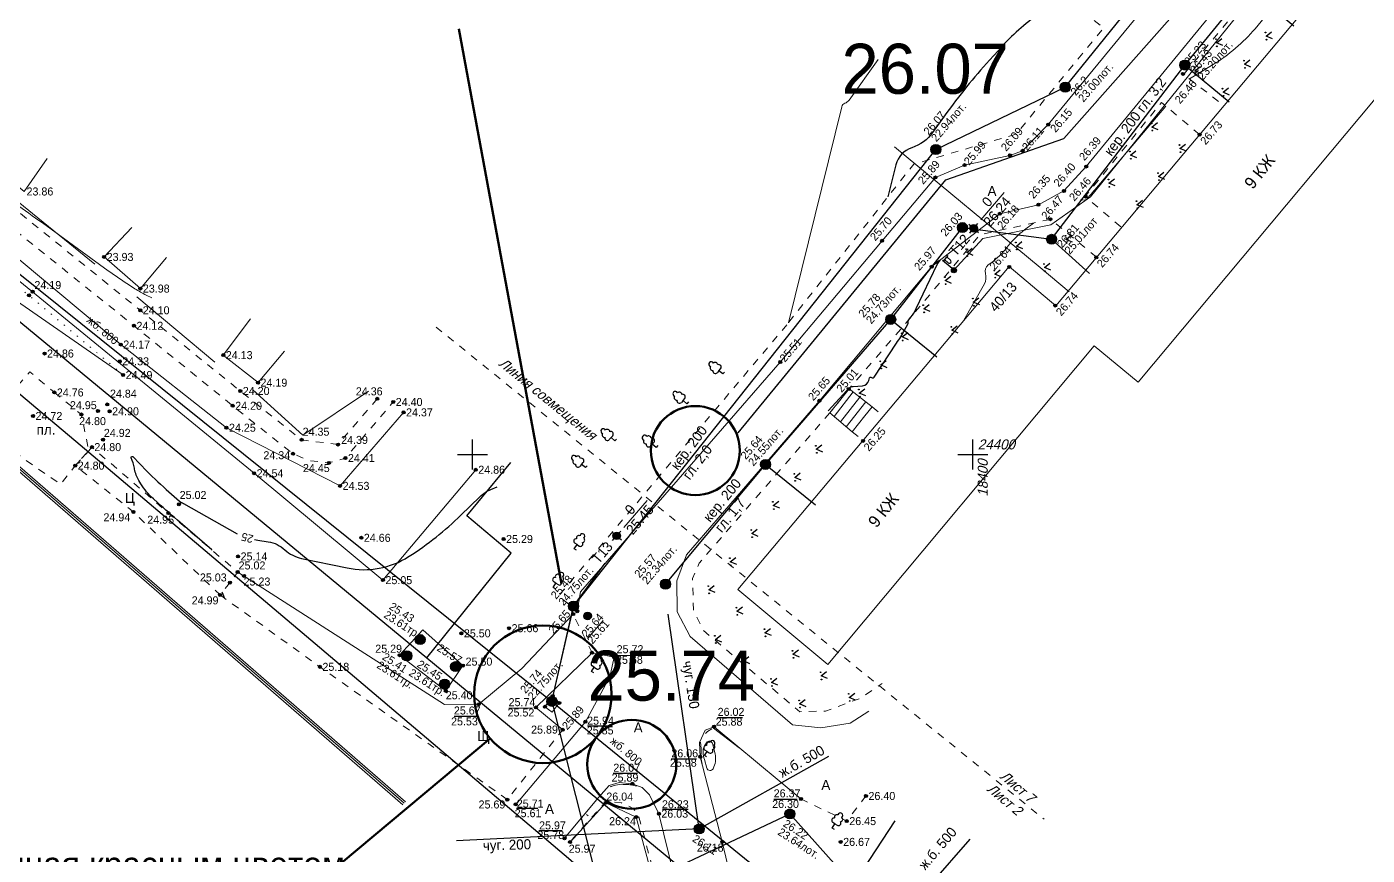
# Model space of a CAD drawing. Header units: metres. Extents: x 16881 to 20071, y 24181 to 25063.
# Drawn here: x 18305.4 to 18439.4, y 24360 to 24442.7 of the extents above; entities that cross this region are included whole.
import ezdxf
from ezdxf.enums import TextEntityAlignment as Align

# ---------------------------------------------------------------- set-up
doc = ezdxf.new("R2010")
doc.units = ezdxf.units.M
doc.linetypes.add('g5_01_5x1_5', pattern=[1.5, 0.75, -0.75])
doc.linetypes.add('g5_366', pattern=[0.85, 0.1, -0.75])
for name, color, linetype in [('01_Геодезические пункты', 7, 'Continuous'), ('02_Сетка', 7, 'Continuous'), ('03_Здания и строения', 7, 'Continuous'), ('05_Элементы зданий', 7, 'Continuous'), ('06_Инженерно-технические сооружения', 7, 'Continuous'), ('07_Объекты электропередачи', 7, 'Continuous'), ('10_Границы покрытий и угодий', 7, 'Continuous'), ('12_Рельеф', 7, 'Continuous'), ('13_Растительность', 7, 'Continuous'), ('14_Ограждения', 7, 'Continuous'), ('19_Горизонтали', 7, 'Continuous'), ('30_Канализация', 7, 'Continuous'), ('32_Теплосеть', 7, 'Continuous'), ('33_Газопровод', 7, 'Continuous'), ('35_Телефон', 7, 'Continuous'), ('37_Кабель низкого напряжения', 7, 'Continuous'), ('44_Крышки колодцев', 7, 'Continuous'), ('45_Номера колодцев', 7, 'Continuous'), ('61_Отметки высоты поверхности', 7, 'Continuous'), ('rastr', 7, 'Continuous'), ('Сетка', 7, 'Continuous')]:
    doc.layers.add(name, color=color, linetype=linetype)
doc.styles.add('LIKE11', font='bm431.shx')
doc.styles.add('LIKE14', font='p131.shx')
doc.styles.add('LIKE17', font='d431.shx')
doc.styles.add('LIKE32', font='peteri.shx')
doc.styles.add('LIKE36', font='pragmai.shx')
doc.styles.add('Line_GUGK', font='')
doc.styles.get('Line_GUGK').set_extended_font_data('Bm431', italic=True)
doc.linetypes.add('g5_084a', pattern='A,0.001,[18,GUGK_2005.shx,S=2.5,R=180,X=0,Y=0],0.5,[18,GUGK_2005.shx,S=6,R=180,X=0,Y=0],0.5', length=1.001)
doc.linetypes.add('g5_119_3', pattern='A,4,-1,[31,GUGK_2005.shx,S=0.1,R=0,X=0,Y=0],4,[31,GUGK_2005.shx,S=0.1,R=180,X=0,Y=0],-1', length=10)
doc.linetypes.add('g5_121_t', pattern='A,4,-0.4,["Т",Line_GUGK,S=1,R=0,X=0,Y=-0.5],-1.2,12', length=17.6)
doc.linetypes.add('g5_122_g', pattern='A,1,-1,1.5,-0.4,["Г",Line_GUGK,S=1,R=0,X=0,Y=-0.5],-1.5,1.5,-1,4,-1,4,-1,3', length=20.9)
doc.linetypes.add('g5_122_k', pattern='A,1,-1,1.5,-0.4,["К",Line_GUGK,S=1,R=0,X=0,Y=-0.5],-1.5,1.5,-1,4,-1,4,-1,3', length=20.9)
doc.linetypes.add('g5_122_kl', pattern='A,1,-1,1.5,-0.4,["Кл",Line_GUGK,S=1,R=0,X=0,Y=-0.5],-2.4,1.5,-1,4,-1,4,-1,3', length=21.8)
doc.linetypes.add('g5_122_t', pattern='A,1,-1,1.5,-0.4,["Т",Line_GUGK,S=1,R=0,X=0,Y=-0.5],-1.5,1.5,-1,4,-1,4,-1,3', length=20.9)
doc.linetypes.add('g5_133_t', pattern='A,2,[27,GUGK_2005.shx,S=0.4,R=0,X=0,Y=0],2,-1,2,[27,GUGK_2005.shx,S=0.4,R=0,X=0,Y=0],2,-1,2,[27,GUGK_2005.shx,S=0.4,R=0,X=0,Y=0],2,-0.1,["V",Line_GUGK,S=1,R=0,X=0,Y=-0.5],-1', length=15.1)
doc.linetypes.add('g5_386_4', pattern='A,0,-3.5,[23,GUGK_2005.shx,S=1,R=0,X=3,Y=0],-3.5', length=7)
doc.linetypes.add('g5_397_1', pattern='A,0,-0.625,[39,GUGK_2005.shx,S=0.5,R=0,X=0.5,Y=0],-1.25,[24,GUGK_2005.shx,S=0.5,R=0,X=0.5,Y=0],-0.625', length=2.5)
doc.linetypes.add('g5_472', pattern='A,0,-4,[25,GUGK_2005.shx,S=0.4,R=0,X=0,Y=-0.2],0', length=4)
doc.linetypes.add('g5_474_1a', pattern='A,1,-0.25,[28,GUGK_2005.shx,S=1,R=0,X=0,Y=0],-0.25,1', length=2.5)
doc.linetypes.add('g5_476_2c', pattern='A,2.75,-0.25,[32,GUGK_2005.shx,S=1,R=0,X=0,Y=0],-0.25,2.75', length=6)

# ---------------------------------------------------------------- blocks, each defined once
blk = doc.blocks.new('g5_117t')
h = blk.add_hatch(color=255)
h.paths.add_polyline_path([(-0.04, -0.04), (-0.46, -0.04, 0.367426), (-0.04, -0.46)])
h.paths.add_polyline_path([(0.04, -0.46, 0.367426), (0.46, -0.04), (0.04, -0.04)])
h.paths.add_polyline_path([(0.46, 0.04, 0.921954), (-0.46, 0.04)])
at = {"color": 0}
for points in [[(-0.5, 0), (0.5, 0)], [(0, -0.5), (0, 0)]]:
    blk.add_lwpolyline(points, dxfattribs=at)
blk.add_circle((0, 0), 0.5, dxfattribs=at)
blk = doc.blocks.new('g5_388_1')
at = {"color": 0}
blk.add_lwpolyline([(0, 0.5), (0.26, 0.5, 0.798042), (0.36, 0.97, 0.636328), (0.23, 1.41, 0.533064), (0, 1.75, 0.533064), (-0.23, 1.41, 0.636328), (-0.36, 0.97, 0.798042), (-0.26, 0.5)], format="xyb", dxfattribs=at)
for points in [[(0, 0.5), (-0.26, 0.5)], [(0.25, 0), (0, 0), (0, 0.5)]]:
    blk.add_lwpolyline(points, dxfattribs=at)
blk = doc.blocks.new('g5_117kb')
h = blk.add_hatch(color=255)
h.paths.add_polyline_path([(0.04, 0.04), (0.46, 0.04, 0.367426), (0.04, 0.46)])
h.paths.add_polyline_path([(-0.04, 0.46, 0.367426), (-0.46, 0.04), (-0.04, 0.04)])
h.paths.add_polyline_path([(-0.04, -0.04), (-0.46, -0.04, 0.367426), (-0.04, -0.46)])
h.paths.add_polyline_path([(0.04, -0.46, 0.367426), (0.46, -0.04), (0.04, -0.04)])
at = {"color": 0}
for points in [[(-0.5, 0), (0.5, 0)], [(0, 0.5), (0, -0.5)]]:
    blk.add_lwpolyline(points, dxfattribs=at)
blk.add_circle((0, 0), 0.5, dxfattribs=at)
blk = doc.blocks.new('g5_012')
at = {"color": 92}
for points in [[(0, -1.5), (0, 1.5)], [(-1.5, 0), (1.5, 0)]]:
    blk.add_lwpolyline(points, dxfattribs=at)
blk = doc.blocks.new('g5_330')
blk.add_hatch(color=0).paths.add_polyline_path([(0.15, 0, 1), (-0.15, 0, 1)])
at = {"color": 0}
blk.add_circle((0, 0), 0.15, dxfattribs=at)
blk = doc.blocks.new('g5_117kl')
h = blk.add_hatch(color=255)
h.paths.add_polyline_path([(0.42, 0.2, 0.633652), (-0.42, 0.2)])
h.paths.add_polyline_path([(-0.45, 0.12, 0.067116), (-0.46, 0, 0.067116), (-0.45, -0.12), (0.45, -0.12, 0.067116), (0.46, 0, 0.067116), (0.45, 0.12)])
h.paths.add_polyline_path([(-0.42, -0.2, 0.633652), (0.42, -0.2)])
at = {"color": 0}
for p, q in [((-0.47, 0.16), (0.47, 0.16)), ((-0.47, -0.16), (0.47, -0.16))]:
    blk.add_line(p, q, dxfattribs=at)
blk.add_circle((0, 0), 0.5, dxfattribs=at)
blk = doc.blocks.new('g5_416')
at = {"color": 0}
blk.add_lwpolyline([(0.36, 0.6), (0, 0), (-0.36, 0.6)], dxfattribs=at)
for centre in [(-0.36, 0), (0.36, 0)]:
    blk.add_circle(centre, 0.0375, dxfattribs=at)
blk = doc.blocks.new('g5_110_1c')
h = blk.add_hatch(color=255)
edge = h.paths.add_edge_path()
edge.add_arc((0, 0), 0.212, 0, 360)
edge = h.paths.add_edge_path(flags=16)
edge.add_arc((0, 0), 0.0975, 0, 360)
h = blk.add_hatch(color=0)
edge = h.paths.add_edge_path()
edge.add_arc((0, 0), 0.06, 0, 360)
at = {"color": 0}
for p, q in [((0, 0.25), (0, 1.5)), ((0, 1.38), (0.75, 1.38))]:
    blk.add_line(p, q, dxfattribs=at)
blk.add_lwpolyline([(0.2, 1.38), (0.2, 0.93, 1.040016), (0.55, 0.93), (0.55, 1.38)], format="xyb", dxfattribs=at)
for radius in [0.25, 0.06]:
    blk.add_circle((0, 0), radius, dxfattribs=at)
blk = doc.blocks.new('g5_005_1')
h = blk.add_hatch(color=255)
edge = h.paths.add_edge_path()
edge.add_arc((0, 0), 0.338, 0, 360)
edge = h.paths.add_edge_path(flags=16)
edge.add_arc((0, 0), 0.1, 0, 360)
at = {"color": 0}
for p, q in [((-0.625, 0), (-0.375, 0)), ((0, 0.625), (0, 0.375)), ((0.375, 0), (0.625, 0)), ((0, -0.375), (0, -0.625))]:
    blk.add_line(p, q, dxfattribs=at)
for radius in [0.375, 0.0625]:
    blk.add_circle((0, 0), radius, dxfattribs=at)
blk = doc.blocks.new('g5_128b')
h = blk.add_hatch(color=255)
h.paths.add_polyline_path([(-0.16, 0.3, 0.273653), (-0.34, 0, 0.273653), (-0.16, -0.3)])
h.paths.add_polyline_path([(0.09, 0.33, 0.131884), (-0.09, 0.33), (-0.09, -0.33, 0.131884), (0.09, -0.33)])
h.paths.add_polyline_path([(0.16, -0.3, 0.273653), (0.34, 0, 0.273653), (0.16, 0.3)])
at = {"color": 0}
for points in [[(-0.12, -0.35), (-0.12, 0.35)], [(0.12, -0.35), (0.12, 0.35)]]:
    blk.add_lwpolyline(points, dxfattribs=at)
blk.add_circle((0, 0), 0.375, dxfattribs=at)
blk = doc.blocks.new('g5_367_1')
at = {"color": 0}
for points in [[(0, 0.5), (-0.26, 0.5)], [(0, 0.5), (0.26, 0.5)], [(0, 0), (0, 0.5)], [(0.25, 0), (0, 0)]]:
    blk.add_lwpolyline(points, dxfattribs=at)
for centre, start, end in [((-0.2, 1.16), 97.9406, 227.8197), ((0, 1.5), 90, 202.242), ((0, 1.5), 337.758, 90), ((0.2, 1.16), 312.1803, 82.0594), ((-0.26, 0.75), 115.6346, 270), ((0.26, 0.75), 270, 64.3654)]:
    blk.add_arc(centre, 0.25, start, end, dxfattribs=at)

msp = doc.modelspace()

# ---------------------------------------------------------------- linework, layer by layer
at = {"color": 1, "linetype": 'ByBlock', "lineweight": 80}
for p, q in [((18358.89, 24387.06, 25.94), (18348.63, 24442.53)), ((18336.87, 24359.15), (18351.77, 24371.63))]:
    msp.add_line(p, q, dxfattribs=at)
for centre, radius in [((18372.27, 24400.38), 4.45), ((18357.03, 24376.04), 6.87), ((18365.91, 24369.04), 4.45)]:
    msp.add_circle(centre, radius, dxfattribs=at)
at = {"layer": '01_Геодезические пункты', "color": 7, "lineweight": 20, "flags": 128}
for points in [[(18403.15, 24426.16), (18400.81, 24423.42)], [(18367.45, 24395.41), (18365.12, 24392.7)]]:
    msp.add_lwpolyline(points, dxfattribs=at)
at = {"layer": '03_Здания и строения', "color": 7, "linetype": 'Continuous', "lineweight": 20, "flags": 128}
for points in [[(18477.66, 24488.76), (18444.31, 24448.67), (18439.88, 24452.41), (18408.3, 24414.86), (18403.63, 24418.76), (18376.53, 24386.5), (18385.52, 24379), (18412.15, 24410.84), (18416.55, 24407.21), (18449.1, 24446.15), (18453.65, 24442.43), (18485.97, 24481.74), (18477.66, 24488.76)], [(18304.05, 24432.29), (18301.66, 24429.16), (18305.16, 24426.27), (18307.47, 24429.57)], [(18315.94, 24422.67), (18313.17, 24419.73), (18316.79, 24416.57), (18319.39, 24419.66)], [(18327.79, 24413.55), (18325.08, 24409.92), (18328.55, 24407.17), (18331.21, 24410.33)]]:
    msp.add_lwpolyline(points, dxfattribs=at)
at = {"layer": '05_Элементы зданий', "color": 7, "linetype": 'Continuous', "lineweight": 20, "flags": 128}
for points in [[(18385.71, 24404.15), (18387.96, 24402.27), (18389.23, 24403.85), (18389.96, 24404.75), (18389.34, 24405.23), (18387.64, 24406.56), (18385.71, 24404.15)], [(18386.14, 24403.79), (18388.05, 24406.24)], [(18386.77, 24403.26), (18388.7, 24405.73)], [(18387.36, 24402.77), (18389.31, 24405.26)]]:
    msp.add_lwpolyline(points, dxfattribs=at)
at = {"layer": '06_Инженерно-технические сооружения', "color": 7, "linetype": 'Continuous', "lineweight": 20, "flags": 128}
for points in [[(18347.32, 24376.38), (18342.71, 24379.94), (18345.02, 24382.46), (18349.03, 24378.9), (18347.32, 24376.38)], [(18357.24, 24374.79), (18358.01, 24375.87), (18358.67, 24375.18), (18357.95, 24374.25), (18357.24, 24374.79)], [(18357.24, 24374.79), (18358.01, 24375.87), (18358.67, 24375.18), (18357.95, 24374.25), (18357.24, 24374.79)]]:
    msp.add_lwpolyline(points, dxfattribs=at)
at = {"layer": '10_Границы покрытий и угодий', "color": 7, "linetype": 'Continuous', "lineweight": 20, "flags": 128}
for points in [[(18360.46, 24384.33), (18360.79, 24386.28), (18380.76, 24409.23), (18390.94, 24421.34), (18396.27, 24427.67), (18399.18, 24428.9), (18403.72, 24429.88), (18404.99, 24430.34), (18407.55, 24432.95), (18425.84, 24455.19), (18432.59, 24463.42), (18433.23, 24467.05), (18432.47, 24469.28), (18430.91, 24471), (18422.99, 24477.81), (18420.72, 24479.76), (18419.16, 24481.11), (18397.23, 24500.02), (18379.98, 24514.97)], [(18431.37, 24453.18), (18411.34, 24428.76), (18409.12, 24426.32), (18406.57, 24424.95), (18402.7, 24424.04), (18395.9, 24418.76), (18384.68, 24405.37), (18371.4, 24389.96), (18370.41, 24387.38), (18370.46, 24384.26), (18371.75, 24381.8), (18381.98, 24372.98), (18384.8, 24372.68), (18387.76, 24373.15), (18389.61, 24374.36)], [(18326.52, 24388.25), (18347.19, 24375.02), (18350.61, 24375.04), (18354.94, 24378.63), (18360.06, 24384.05)], [(18361.94, 24380.18), (18364.15, 24379.73), (18363.73, 24377.78), (18361.28, 24373.3), (18354.31, 24365.04)], [(18361.94, 24380.18), (18356.33, 24374.72), (18359.01, 24372.49)], [(18361.94, 24380.18), (18356.33, 24374.72), (18359.01, 24372.49)], [(18378.69, 24345.67), (18374.96, 24361.29), (18372.76, 24369.8), (18372.69, 24371.21), (18373.26, 24372.45), (18374.14, 24372.8), (18382.82, 24365.58)], [(18359.19, 24361.65), (18362.58, 24365.71), (18363.64, 24366.92), (18364.65, 24367.24), (18365.97, 24367.1), (18366.97, 24366.74), (18367.7, 24366), (18368.62, 24364.11), (18372.23, 24349.46)]]:
    msp.add_lwpolyline(points, dxfattribs=at)
at = {"layer": '10_Границы покрытий и угодий', "color": 7, "linetype": 'g5_01_5x1_5', "lineweight": 20, "flags": 128}
for points in [[(18269.25, 24464.07), (18266.94, 24460.5), (18266.27, 24457.9), (18266.51, 24455.33), (18267.77, 24452.39), (18269.95, 24450.11), (18280.05, 24441.86), (18291.31, 24432.8), (18301.83, 24424.35), (18316.15, 24412.85), (18326.02, 24404.86), (18332.05, 24400.06), (18333.62, 24399.39), (18335.64, 24399.15), (18337.29, 24399.64), (18342.07, 24405.24)], [(18340.47, 24405.56), (18336.55, 24400.99), (18332.9, 24401.46), (18326.78, 24406.34), (18316.78, 24414.4), (18302.49, 24425.93), (18292.43, 24434.04), (18281.01, 24443.22), (18271.05, 24451.21), (18268.99, 24453.38), (18267.99, 24455.77), (18267.86, 24458.1), (18268.58, 24460.46), (18270.45, 24463.06)], [(18404.97, 24448.8), (18413.09, 24442.62), (18404.33, 24431.99), (18394.1, 24428.99), (18381.42, 24412.96)], [(18432.83, 24444.03), (18428.91, 24447.34), (18421.09, 24437.96), (18425.11, 24434.84)], [(18422.68, 24431.96), (18418.87, 24435.17), (18411.24, 24425.77), (18414.88, 24422.68)], [(18412.37, 24419.7), (18407.79, 24423.49), (18400.75, 24421.97), (18393.05, 24412.81), (18389.65, 24408.88), (18387.64, 24406.56), (18385.71, 24404.15)], [(18381.42, 24412.96), (18358.59, 24385.86), (18360.46, 24384.33)], [(18308.19, 24406.19), (18310.9, 24403.99), (18311.63, 24400.37), (18310.28, 24398.88), (18308.82, 24397.01), (18300.84, 24402.53), (18304.61, 24406.96), (18305.73, 24408.26), (18308.19, 24406.19)], [(18389.96, 24404.75), (18391.07, 24403.81)], [(18385.71, 24404.15), (18372.65, 24389.15), (18371.99, 24387.61), (18372.08, 24384.46), (18373.09, 24382.41), (18382.7, 24374.3), (18385.28, 24374.36), (18388.72, 24375.62), (18390.94, 24377.11)], [(18387.96, 24402.27), (18389.02, 24401.37)], [(18311.63, 24400.37), (18311.94, 24400.73), (18319.6, 24394.14), (18326.52, 24388.25), (18325.74, 24387.19), (18324.76, 24385.96), (18316.1, 24394.25), (18310.28, 24398.88), (18311.63, 24400.37)], [(18324.76, 24385.96), (18334.74, 24378.78), (18353.47, 24365.51), (18359.01, 24372.49)], [(18361.94, 24380.18), (18360.06, 24384.05)], [(18361.94, 24380.18), (18360.06, 24384.05)], [(18382.82, 24365.58), (18387.41, 24363.37), (18389.33, 24365.88)], [(18370.7, 24348.59), (18366.61, 24363.85), (18366.06, 24364.64), (18364.88, 24365.19), (18363.31, 24365.33), (18359.74, 24361.27)]]:
    msp.add_lwpolyline(points, dxfattribs=at)
at = {"layer": '10_Границы покрытий и угодий', "color": 7, "linetype": 'g5_366', "lineweight": 20, "flags": 128}
msp.add_lwpolyline([(18315.07, 24407.94), (18305.66, 24415.89), (18295.23, 24423.66), (18281.6, 24433.31), (18276.45, 24437.7)], dxfattribs=at)
at = {"layer": '12_Рельеф', "color": 7, "linetype": 'g5_084a', "lineweight": 20, "flags": 128}
msp.add_lwpolyline([(18315.07, 24407.94), (18304.83, 24415.05), (18294.11, 24423.37), (18280.77, 24431.82), (18275.05, 24436.16)], dxfattribs=at)
at = {"layer": '13_Растительность', "color": 92, "linetype": 'g5_397_1', "lineweight": 20, "flags": 128}
for points in [[(18312.24, 24419.02), (18270.14, 24453.21), (18268.82, 24459.19), (18271.2, 24462.61)], [(18324.23, 24409.22), (18316.45, 24415.75)], [(18339.58, 24406.31), (18333.02, 24401.92), (18328.03, 24406.46)]]:
    msp.add_lwpolyline(points, dxfattribs=at)
at = {"layer": '13_Растительность', "color": 92, "linetype": 'g5_386_4', "lineweight": 20, "flags": 128}
msp.add_lwpolyline([(18343.1, 24404.2), (18336.76, 24396.86), (18325.4, 24402.67), (18314.83, 24410.98), (18300.76, 24422.72), (18290.01, 24431.44), (18279.39, 24440.28), (18260.86, 24453.65)], dxfattribs=at)
at = {"layer": '14_Ограждения', "color": 7, "linetype": 'g5_474_1a', "lineweight": 20, "flags": 128}
msp.add_lwpolyline([(18264.47, 24463.59), (18257.86, 24455.97), (18265.66, 24449.39), (18276.64, 24440.44), (18295.91, 24424.43), (18306.02, 24416.26), (18328.16, 24398.12), (18341.04, 24387.44), (18350.32, 24398.47)], dxfattribs=at)
at = {"layer": '14_Ограждения', "color": 7, "linetype": 'Continuous', "lineweight": 20, "flags": 128}
for points in [[(18261.28, 24435.07), (18273.75, 24425.1), (18343.04, 24365)], [(18261.53, 24435.38), (18274.01, 24425.41), (18343.3, 24365.3)]]:
    msp.add_lwpolyline(points, dxfattribs=at)
at = {"layer": '14_Ограждения', "color": 7, "linetype": 'g5_472', "lineweight": 20, "flags": 128}
msp.add_lwpolyline([(18261.4, 24435.22), (18273.88, 24425.26), (18343.17, 24365.15)], dxfattribs=at)
at = {"layer": '14_Ограждения', "color": 7, "linetype": 'g5_476_2c', "lineweight": 20, "flags": 128}
msp.add_lwpolyline([(18359.74, 24361.27), (18363.32, 24365.2), (18366.37, 24363.77), (18370.56, 24348.28)], dxfattribs=at)
at = {"layer": '19_Горизонтали', "color": 32, "linetype": 'Continuous', "lineweight": 20, "flags": 128}
for points, elevation in [([(18421.67, 24437.51), (18424.05, 24438.96, 0.079779), (18428.22, 24442.53), (18429.45, 24443.97, 0.179901), (18430.01, 24445.53), (18430.01, 24445.53, -0.242982), (18430.72, 24446.94), (18431.5, 24447.5, 0.060204), (18432.71, 24448.61), (18432.71, 24448.61, 0.000001), (18433.78, 24449.87), (18434.57, 24450.81, 0.264201), (18434.76, 24451.8), (18434.76, 24451.8, -0.268835), (18434.96, 24452.78), (18440.06, 24458.58, -0.565291), (18442.44, 24458.14), (18442.67, 24457.52, 0.35446), (18444.92, 24456.21), (18444.92, 24456.21, 0.111432), (18447.95, 24457.41), (18456.29, 24463.07)], 26.5), ([(18317.94, 24415.64), (18317.37, 24415.92, -0.03034), (18316.25, 24416.55), (18315.7, 24416.9, -0.014009), (18313.57, 24418.35), (18306.99, 24423.13, 0.004843), (18304.29, 24425.04), (18303.24, 24425.78, -0.014732), (18302.65, 24426.22), (18302.65, 24426.22, -0.004276), (18302.07, 24426.68), (18294.91, 24432.52, -0.007875), (18293.46, 24433.74), (18293.03, 24434.11, 0.046587), (18292.42, 24434.55), (18292.42, 24434.55, -0.02714), (18291.79, 24434.97), (18285.22, 24439.84)], 24), ([(18390.54, 24439.46), (18387.64, 24435.4, -0.161367), (18387.22, 24435.09), (18387.22, 24435.09, 0.260411), (18386.9, 24434.74), (18381.58, 24413.16)], 25.5), ([(18410.76, 24425.45), (18411.19, 24425.41, 0.245773), (18411.38, 24425.49), (18411.38, 24425.49, -0.001882), (18411.54, 24425.67), (18411.71, 24425.87, 0.001181), (18412.21, 24426.45), (18419.32, 24434.8)], 26.5), ([(18399.12, 24413.4), (18401.16, 24417.04, 0.204931), (18401.27, 24418.06), (18401.27, 24418.06, -0.317806), (18401.55, 24418.93), (18401.9, 24419.19, 0.066158), (18403.33, 24420.58), (18403.53, 24420.83, -0.064275), (18405.16, 24422.43), (18406.08, 24423.12)], 26.5), ([(18373.91, 24372.58), (18373.49, 24372.31, 0.032398), (18373.34, 24372.19), (18373.27, 24372.13)], 26), ([(18372.95, 24369.07), (18372.86, 24369.54, -0.072414), (18372.84, 24370.08), (18372.84, 24370.08, 0.048972), (18372.84, 24370.62), (18372.78, 24371.24)], 26), ([(18366.39, 24366.85), (18366.13, 24366.93, 0.053611), (18365.71, 24367), (18365.71, 24367, 0.004771), (18365.29, 24367.03), (18365.07, 24367.04, 0.083565), (18364.28, 24366.95), (18363.96, 24366.85, 0.01447), (18363.83, 24366.81), (18363.77, 24366.79), (18363.77, 24366.79)], 26)]:
    msp.add_lwpolyline(points, format="xyb", dxfattribs=dict(at, elevation=elevation))
at = {"layer": '19_Горизонтали', "color": 32, "linetype": 'Continuous', "lineweight": 30, "flags": 128}
for points, elevation in [([(18409.1, 24445.66), (18406.92, 24444.2, 0.06045), (18402.97, 24440.8), (18401.67, 24439.38, 0.029768), (18397.25, 24433.92), (18395.99, 24432.16, -0.161357), (18393.92, 24430.64), (18393.92, 24430.64, 0.2604), (18392.31, 24428.92), (18391.52, 24425.72)], 26), ([(18385.54, 24404.35), (18387.43, 24406.38, -0.017091), (18387.7, 24406.66), (18387.7, 24406.66, -0.174252), (18388.04, 24406.8), (18388.99, 24406.86, 0.325587), (18389.6, 24407.37), (18389.67, 24407.64, -0.586578), (18389.87, 24407.69), (18389.87, 24407.69, 0.478669), (18390.14, 24407.72), (18392.39, 24411.11, 0.018841), (18393.19, 24412.43), (18393.52, 24413.01, 0.204929), (18393.54, 24413.21), (18393.54, 24413.21, -0.24802), (18393.58, 24413.41), (18393.82, 24413.71, 0.057641), (18394.36, 24414.57), (18396.45, 24418.97, -0.085426), (18396.71, 24419.35), (18396.71, 24419.35, 0.898848), (18396.68, 24419.39), (18396.38, 24419.2)], 26), ([(18323.95, 24390.44, 0.037316), (18323.92, 24390.47), (18320.78, 24393.19, -0.003524), (18318.49, 24395.2), (18318.09, 24395.56, -0.075671), (18316.84, 24397.07), (18316.65, 24397.38, -0.087863), (18316.21, 24398.54), (18316.19, 24398.63, 0.05191), (18315.88, 24399.66), (18315.88, 24399.66, -0.82746), (18316.05, 24399.78), (18317.45, 24398.34, 0.018388), (18319.65, 24396.25), (18320.7, 24395.33, 0.094824), (18320.89, 24395.21), (18320.89, 24395.21, -0.042856), (18321.11, 24395.11), (18326.48, 24392.06)], 25), ([(18328.21, 24391.51, 0.005629), (18328.52, 24391.45), (18329.57, 24391.28, -0.145001), (18331.24, 24390.46), (18331.24, 24390.46, 0.13461), (18332.91, 24389.61), (18337.47, 24388.66, 0.195998), (18343.61, 24389.79), (18343.66, 24389.82, 0.051041), (18348.83, 24393.93), (18350.73, 24395.78, -0.097929), (18351.84, 24396.5), (18352.46, 24396.75)], 25), ([(18325.19, 24385.65), (18325.09, 24385.95, 0.008245), (18324.98, 24386.24, 0.008245)], 25)]:
    msp.add_lwpolyline(points, format="xyb", dxfattribs=dict(at, elevation=elevation))
at = {"layer": '19_Горизонтали', "color": 32, "linetype": 'Continuous', "lineweight": 20, "elevation": 26, "flags": 128}
for points in [[(18374.08, 24372.64), (18376.66, 24370.7)], [(18361.56, 24363.91), (18361.38, 24364.03)]]:
    msp.add_lwpolyline(points, dxfattribs=at)
msp.add_lwpolyline([(18373.2, 24370.88, 0.166588), (18373.04, 24370.22), (18373.04, 24370.22, 0.046834), (18373.17, 24369.52), (18373.41, 24368.67, 0.663975), (18374.04, 24368.6), (18374.04, 24368.6, 0.193477), (18374.24, 24370.09), (18373.98, 24371.11, 0.657559), (18373.4, 24371.2)], format="xyb", close=True, dxfattribs=at)
at = {"layer": '30_Канализация', "color": 42, "linetype": 'g5_122_kl', "lineweight": 30, "flags": 128}
for points in [[(17981.18, 24764.18), (17973.76, 24619.69), (18068.15, 24564.87), (18224.59, 24482.33), (18357.92, 24375.33), (18432.45, 24314.74), (18453.24, 24297.97), (18504.49, 24313.98), (18591.36, 24418.31), (18643.88, 24411.2), (18665.87, 24407.08), (18685.74, 24402.11)], [(18360.07, 24384.76), (18396.32, 24430.46), (18409.25, 24436.69), (18431.6, 24464.32), (18440.83, 24456.45), (18468.14, 24488.57), (18485.67, 24503.47)], [(18357.92, 24375.33), (18360.09, 24384.84), (18363.26, 24389.12)], [(18357.92, 24375.33), (18360.08, 24384.75)], [(18357.92, 24375.33), (18363.86, 24351.78)]]:
    msp.add_lwpolyline(points, dxfattribs=at)
at = {"layer": '30_Канализация', "color": 12, "linetype": 'g5_122_k', "lineweight": 30, "flags": 128}
for points in [[(18421.2, 24438.9), (18427.55, 24446.64), (18432.11, 24442.81)], [(18407.89, 24421.49), (18421.2, 24438.9), (18425.63, 24435.23)], [(18391.8, 24413.49), (18398.97, 24422.66), (18407.89, 24421.49), (18411.66, 24418.08)], [(18379.29, 24399), (18391.8, 24413.49), (18396.4, 24409.76)], [(18369.29, 24387.04), (18379.29, 24399), (18384.29, 24394.98)], [(18372.65, 24362.58), (18369.54, 24384.04)], [(18372.65, 24362.58), (18385.63, 24369.84)], [(18361.97, 24354.76), (18381.72, 24364.08), (18391.96, 24352.65), (18399.76, 24361.55)], [(18372.65, 24362.58), (18348.39, 24361.39)]]:
    msp.add_lwpolyline(points, dxfattribs=at)
at = {"layer": '32_Теплосеть', "color": 5, "linetype": 'g5_121_t', "lineweight": 30, "flags": 128}
for points in [[(18275.33, 24437.65), (18303.31, 24414.46), (18341.99, 24382.51), (18345.42, 24379.69), (18374.81, 24355.4), (18387.83, 24344.83), (18408.4, 24327.99), (18420.93, 24317.91), (18430.91, 24309.67), (18449.31, 24297.04), (18467.7, 24318.12)], [(18345.42, 24379.69), (18353.86, 24390.15), (18349.43, 24393.85), (18353.81, 24399.18)]]:
    msp.add_lwpolyline(points, dxfattribs=at)
at = {"layer": '32_Теплосеть', "color": 5, "linetype": 'g5_122_t', "lineweight": 30, "flags": 128}
msp.add_lwpolyline([(18273.57, 24422.25), (18278.57, 24428.04), (18310.76, 24400.96), (18333.83, 24381.48), (18359.58, 24359.68), (18367.79, 24352.49), (18369.28, 24345.02)], dxfattribs=at)
at = {"layer": '33_Газопровод', "color": 132, "linetype": 'g5_122_g', "lineweight": 30, "flags": 128}
for points in [[(18376.56, 24402.15), (18397.3, 24427.44), (18409.1, 24431.57), (18440.88, 24467.44), (18471.89, 24504.98)], [(18383.35, 24339.99), (18381.43, 24346.94), (18382.05, 24347.84), (18392.24, 24363.39)]]:
    msp.add_lwpolyline(points, dxfattribs=at)
at = {"layer": '35_Телефон', "color": 6, "linetype": 'g5_133_t', "lineweight": 20, "flags": 128}
msp.add_lwpolyline([(18392.17, 24430.73), (18406.75, 24418.69), (18409.63, 24416.23)], dxfattribs=at)
at = {"layer": '37_Кабель низкого напряжения', "color": 1, "linetype": 'g5_119_3', "lineweight": 20, "flags": 128}
msp.add_lwpolyline([(18398.12, 24418.4), (18401, 24421.56), (18407.82, 24422.95), (18411.77, 24425.75), (18427.55, 24445.19), (18449.55, 24471.11)], dxfattribs=at)
at = {"layer": '61_Отметки высоты поверхности', "color": 7, "linetype": 'Continuous', "lineweight": 5, "flags": 128}
msp.add_lwpolyline([(18361.5, 24381.61), (18363.05, 24383.41)], dxfattribs=at)
at = {"layer": '61_Отметки высоты поверхности', "flags": 128}
for points in [[(18364.42, 24379.92), (18367.01, 24379.94)], [(18353.62, 24374.66), (18355.96, 24374.67)], [(18348.17, 24373.85), (18350.41, 24373.84)], [(18361.5, 24372.89), (18363.97, 24372.89)], [(18374.48, 24373.73), (18377, 24373.72)], [(18369.84, 24369.6), (18372.4, 24369.6)], [(18364.05, 24368.17), (18366.5, 24368.17)], [(18354.39, 24364.65), (18356.51, 24364.66)], [(18368.98, 24364.55), (18371.54, 24364.55)], [(18380.1, 24365.57), (18382.44, 24365.56)], [(18356.62, 24362.42), (18358.94, 24362.43)]]:
    msp.add_lwpolyline(points, dxfattribs=at)
at = {"layer": 'rastr', "color": 5, "linetype": 'g5_01_5x1_5', "lineweight": 20, "flags": 128}
msp.add_lwpolyline([(18346.36, 24412.73), (18407.14, 24363.55)], dxfattribs=at)

# ---------------------------------------------------------------- block references
at = {"layer": '01_Геодезические пункты', "color": 7, "linetype": 'Continuous', "lineweight": 20, "rotation": 49.42757553168038}
for p in [(18400.1, 24422.59, 26.24), (18364.41, 24391.87, 25.45)]:
    msp.add_blockref('g5_005_1', p, dxfattribs=at)
at = {"layer": '02_Сетка', "color": 92, "linetype": 'Continuous', "lineweight": 15, "ltscale": 0.5}
for p in [(18350, 24400), (18400, 24400)]:
    msp.add_blockref('g5_012', p, dxfattribs=at)
at = {"layer": '06_Инженерно-технические сооружения', "color": 7, "linetype": 'Continuous', "lineweight": 20, "rotation": 49.42757553168038}
msp.add_blockref('g5_128b', (18361.5, 24383.86, 25.3), dxfattribs=at)
at = {"layer": '07_Объекты электропередачи', "color": 7, "linetype": 'Continuous', "lineweight": 20, "rotation": 49.42757553168038}
msp.add_blockref('g5_110_1c', (18398.12, 24418.4, 26.34), dxfattribs=at)
at = {"layer": '13_Растительность', "color": 92, "linetype": 'Continuous', "lineweight": 20, "ltscale": 0.5, "rotation": 277.5631784342272}
for p in [(18429.32, 24441.79), (18424.36, 24441.13), (18422.21, 24438.32), (18427.17, 24438.98), (18425.02, 24436.18), (18417.91, 24432.71), (18415.76, 24429.9), (18420.72, 24430.56), (18413.61, 24427.1), (18418.57, 24427.75), (18416.42, 24424.95), (18404.36, 24420.82), (18409.32, 24421.48), (18399.4, 24420.16), (18402.21, 24418.02), (18407.17, 24418.67), (18397.25, 24417.36), (18400.06, 24415.21), (18395.1, 24414.55), (18397.91, 24412.4), (18392.95, 24411.74), (18390.81, 24408.94), (18388.66, 24406.13), (18384.36, 24400.51), (18382.21, 24397.71), (18380.06, 24394.9), (18377.91, 24392.09), (18375.76, 24389.28), (18373.61, 24386.48), (18376.42, 24384.33), (18374.27, 24381.52), (18379.23, 24382.18), (18377.08, 24379.37), (18382.03, 24380.03), (18384.84, 24377.88), (18379.88, 24377.22), (18382.69, 24375.07), (18387.65, 24375.73)]:
    msp.add_blockref('g5_416', p, dxfattribs=at)
at = {"layer": '13_Растительность', "color": 92, "linetype": 'Continuous', "lineweight": 20}
for name, p, rotation in [('g5_367_1', (18375.01, 24408.04), 49.46868666766576), ('g5_367_1', (18371.42, 24405.07), 49.46868666766576), ('g5_367_1', (18364.22, 24401.35), 49.46868666766576), ('g5_367_1', (18368.35, 24400.7), 49.46868666766576), ('g5_367_1', (18361.28, 24398.68), 49.46868666766576), ('g5_388_1', (18360.17, 24390.57, 25.5), 327.2608096277772), ('g5_388_1', (18358.06, 24386.71, 25.94), 327.2608096277772), ('g5_388_1', (18361.9, 24378.31, 25.84), 327.2608096277772), ('g5_388_1', (18373.17, 24369.91, 25.94), 327.2608096277772), ('g5_388_1', (18385.96, 24362.67, 26.47), 327.2608096277772)]:
    msp.add_blockref(name, p, dxfattribs=dict(at, rotation=rotation))
at = {"layer": '44_Крышки колодцев', "color": 7, "linetype": 'Continuous', "lineweight": 20}
for name, p, rotation in [('g5_117kb', (18421.2, 24438.9, 26.43), 49.42757553168038), ('g5_117kl', (18409.25, 24436.69, 26.2), 49.42757553168038), ('g5_117kl', (18396.32, 24430.46, 26.07), 49.42757553168038), ('g5_117kb', (18398.97, 24422.66, 26.03), 49.42757553168038), ('g5_117kb', (18407.89, 24421.49, 26.81), 49.42757553168038), ('g5_117kb', (18391.8, 24413.49, 25.78), 49.42757553168038), ('g5_117kb', (18379.29, 24399, 25.64), 49.42757553168038), ('g5_117kb', (18369.29, 24387.04, 25.57), 49.42757553168038), ('g5_117kl', (18360.09, 24384.84), 326.3099380122847), ('g5_117t', (18344.75, 24381.5, 25.43), 327.2608096277772), ('g5_117t', (18343.43, 24379.88, 25.41), 327.2608096277772), ('g5_117t', (18348.3, 24378.8, 25.57), 327.2608096277772), ('g5_117t', (18347.21, 24377.05, 25.45), 327.2608096277772), ('g5_117kl', (18357.92, 24375.33, 25.74), 326.3099380122847), ('g5_117kb', (18381.72, 24364.08, 26.22), 327.2608096277772), ('g5_117kb', (18372.65, 24362.58, 26.11), 327.2608096277772)]:
    msp.add_blockref(name, p, dxfattribs=dict(at, rotation=rotation))
at = {"layer": '61_Отметки высоты поверхности', "color": 7, "linetype": 'Continuous', "lineweight": 20}
for p, rotation in [((18421.02, 24438.02), 320.1837874390728), ((18421.19, 24438.9, 25.23), 49.42757553168038), ((18407.55, 24432.95, 26.15), 49.42757553168038), ((18422.68, 24431.95), 320.1837874390728), ((18404.99, 24430.34, 26.11), 49.42757553168038), ((18399.18, 24428.9, 25.99), 49.42757553168038), ((18403.72, 24429.88, 26.09), 49.42757553168038), ((18411.34, 24428.76, 26.39), 49.42757553168038), ((18396.27, 24427.67, 25.89), 49.42757553168038), ((18409.12, 24426.32, 26.4), 49.42757553168038), ((18406.57, 24424.95, 26.35), 49.42757553168038), ((18411.28, 24425.76), 320.1837874390728), ((18402.7, 24424.04, 26.18), 49.42757553168038), ((18407.77, 24423.5), 320.1837874390728), ((18390.94, 24421.34, 25.7), 49.42757553168038), ((18412.35, 24419.69), 320.1837874390728), ((18395.9, 24418.76, 25.97), 49.42757553168038), ((18403.65, 24418.74), 320.1837874390728), ((18408.25, 24414.87), 320.1837874390728), ((18380.76, 24409.23, 25.51), 49.42757553168038), ((18387.61, 24406.54), 320.1837874390728), ((18384.68, 24405.37, 25.65), 49.42757553168038), ((18389.04, 24401.35), 320.1837874390728), ((18353.1, 24391.55, 25.29), 49.46868666766576), ((18360.06, 24384.05, 25.65), 49.46868666766576), ((18361.94, 24380.18, 25.61), 49.46868666766576), ((18358.67, 24375.18, 25.76), 49.46868666766576), ((18356.33, 24374.72, 25.52), 49.46868666766576), ((18357.24, 24374.79, 25.76), 49.46868666766576), ((18359.01, 24372.49, 25.89), 49.46868666766576)]:
    msp.add_blockref('g5_330', p, dxfattribs=dict(at, rotation=rotation))
for p in [(18313.17, 24419.73, 23.93), (18305.66, 24415.89, 24.28), (18306.02, 24416.26, 24.19), (18316.79, 24416.57, 23.98), (18316.78, 24414.4, 24.1), (18316.15, 24412.85, 24.12), (18307.21, 24410.08, 24.86), (18314.83, 24410.98, 24.17), (18314.73, 24409.3, 24.33), (18325.08, 24409.92, 24.13), (18315.07, 24407.94, 24.49), (18308.19, 24406.19, 24.76), (18326.78, 24406.34, 24.2), (18328.55, 24407.17, 24.19), (18313.48, 24404.99, 24.84), (18326.02, 24404.86, 24.2), (18340.47, 24405.56, 24.36), (18342.07, 24405.24, 24.4), (18306.06, 24403.84, 24.72), (18310.9, 24403.99, 24.8), (18312.55, 24404.34, 24.95), (18313.72, 24404.31, 24.9), (18343.1, 24404.2, 24.37), (18325.4, 24402.67, 24.25), (18311.94, 24400.73, 24.8), (18313.06, 24401.48, 24.92), (18332.9, 24401.46, 24.35), (18336.55, 24400.99, 24.39), (18332.05, 24400.06, 24.34), (18337.29, 24399.64, 24.41), (18310.28, 24398.88, 24.8), (18328.16, 24398.12, 24.54), (18335.64, 24399.15, 24.45), (18350.32, 24398.47, 24.86), (18336.76, 24396.86, 24.53), (18316.1, 24394.25, 24.94), (18319.6, 24394.14, 24.95), (18320.64, 24395.02, 25.02), (18338.88, 24391.67, 24.66), (18353.1, 24391.55, 25.29), (18326.56, 24389.81, 25.14), (18325.74, 24387.19, 25.03), (18326.52, 24388.25, 25.02), (18327.15, 24387.87, 25.23), (18341.04, 24387.44, 25.05), (18324.76, 24385.96, 24.99), (18360.06, 24384.05, 25.65), (18360.46, 24384.33, 25.46), (18348.88, 24382.13, 25.5), (18353.65, 24382.64, 25.66), (18342.71, 24379.94, 25.29), (18361.94, 24380.18, 25.61), (18364.15, 24379.73, 25.68), (18334.74, 24378.78, 25.18), (18349.03, 24378.9, 25.5), (18347.32, 24376.38, 25.4), (18358.01, 24375.87, 25.75), (18350.61, 24375.04, 25.53), (18356.33, 24374.72, 25.52), (18359.01, 24372.49, 25.89), (18361.28, 24373.3, 25.85), (18374.14, 24372.8, 25.88), (18372.76, 24369.8, 25.98), (18365.97, 24367.1, 25.89), (18389.33, 24365.88, 26.4), (18353.47, 24365.51, 25.69), (18354.31, 24365.04, 25.61), (18363.32, 24365.2, 26.04), (18382.82, 24365.58, 26.3), (18366.37, 24363.77, 26.23), (18368.62, 24364.11, 26.03), (18387.41, 24363.37, 26.45), (18359.19, 24361.65, 25.78), (18359.74, 24361.27, 25.97), (18374.96, 24361.29, 26.18), (18386.8, 24361.29, 26.67)]:
    msp.add_blockref('g5_330', p, dxfattribs=at)

# ---------------------------------------------------------------- texts
at = {"color": 7, "linetype": 'Continuous', "lineweight": 15, "ltscale": 0.5, "style": 'LIKE11'}
for s, p in [('23.20лот.', (18423.02, 24437.34)), ('26.43', (18422.26, 24437.99)), ('23.00лот.', (18411.07, 24435.13)), ('26.2', (18410.31, 24435.78)), ('26.07', (18395.61, 24431.82)), ('22.94лот.', (18396.37, 24431.17)), ('26.03', (18397.31, 24421.72)), ('25.01лот', (18409.71, 24419.93)), ('26.81', (18408.95, 24420.58)), ('25.78', (18389.1, 24413.62)), ('24.73лот.', (18389.86, 24412.97)), ('24.55лот.', (18378.08, 24398.77)), ('25.64', (18377.32, 24399.42)), ('25.57', (18366.7, 24387.6)), ('22.34лот.', (18367.46, 24386.95)), ('25.48', (18358.35, 24385.47)), ('24.75лот.', (18359.11, 24384.82))]:
    msp.add_text(s, height=0.8, rotation=49.4276, dxfattribs=at).set_placement(p)
at = {"color": 1, "linetype": 'Continuous', "lineweight": 15, "ltscale": 0.5, "style": 'LIKE11'}
for s, p in [('25.74', (18355.29, 24376.05)), ('22.75лот.', (18356.05, 24375.4))]:
    msp.add_text(s, height=0.8, rotation=49.4687, dxfattribs=at).set_placement(p)
at = {"color": 6, "linetype": 'ByBlock', "lineweight": 60, "char_height": 5, "attachment_point": 1}
for s, width, insert in [('26.07', 22.4107, (18386.88, 24441.03)), ('25.74', 3.0861, (18361.49, 24380.4))]:
    msp.add_mtext_dynamic_manual_height_columns(s, width=width, gutter_width=12.5, heights=[0], dxfattribs=dict(at, insert=insert))
at = {"color": 1, "linetype": 'ByBlock', "lineweight": 20, "insert": (18254.58, 24360.29), "char_height": 2.5, "attachment_point": 1}
msp.add_mtext_dynamic_manual_height_columns('Вопрос: отметка лотка, выделенная красным цветом в окружности - это отметка трубы Кл_800_жб или Кл_200_кер?\\PЕсли она Кл_200_кер, то укажите, пожалуйста, отметку КЛ_800_жб.', width=83.4875, gutter_width=12.5, heights=[0], dxfattribs=at)
at = {"layer": '01_Геодезические пункты', "color": 7, "linetype": 'Continuous', "lineweight": 20, "ltscale": 0.5, "style": 'LIKE36'}
for s, p in [('0', (18401.58, 24424.63)), ('26.24', (18401.73, 24422.65)), ('T12', (18398.29, 24419.71)), ('0', (18365.88, 24393.89)), ('25.45', (18366.02, 24391.9)), ('T13', (18362.6, 24388.99))]:
    msp.add_text(s, height=1, rotation=49.4276, dxfattribs=at).set_placement(p)
at = {"layer": '03_Здания и строения', "color": 7, "linetype": 'Continuous', "lineweight": 15}
for s, height, rotation, style, p in [('9 КЖ', 1.2, 51.6682, 'LIKE14', (18427.99, 24426.41)), ('40/13', 1, 49.1051, 'LIKE36', (18402.31, 24414.15)), ('9 КЖ', 1.2, 51.6682, 'LIKE14', (18390.38, 24392.59))]:
    msp.add_text(s, height=height, rotation=rotation, dxfattribs=dict(at, style=style)).set_placement(p)
at = {"layer": '10_Границы покрытий и угодий', "color": 7, "linetype": 'Continuous', "lineweight": 15, "style": 'LIKE11'}
for s, p in [('А', (18401.48, 24425.82)), ('пл.', (18306.42, 24401.97)), ('Ц', (18315.24, 24395.16)), ('А', (18366.11, 24372.22)), ('Щ', (18350.46, 24371.36)), ('А', (18384.87, 24366.49)), ('А', (18357.24, 24364.09))]:
    msp.add_text(s, height=1, dxfattribs=at).set_placement(p)
at = {"layer": '19_Горизонтали', "color": 32, "linetype": 'Continuous', "lineweight": 15, "style": 'LIKE36'}
msp.add_text('25', height=0.8, rotation=165.3795, dxfattribs=at).set_placement((18328.15, 24391.9))
at = {"layer": '30_Канализация', "color": 12, "linetype": 'Continuous', "lineweight": 15, "style": 'LIKE32'}
for s, rotation, p in [('кер. 200 гл. 3,2', 53.2795, (18413.85, 24429.73)), ('кер. 200', 50.8639, (18373.74, 24393.15)), ('гл. 1,7', 50.8639, (18374.9, 24392.12)), ('чуг. 150', 278.8099, (18370.97, 24379.3)), ('ж.б. 500', 29.5949, (18380.95, 24367.67)), ('ж.б. 500', 49.7583, (18395.25, 24358.41)), ('чуг. 200', 1.7678, (18351.04, 24360.42))]:
    msp.add_text(s, height=1, rotation=rotation, dxfattribs=at).set_placement(p)
at = {"layer": '30_Канализация', "color": 42, "linetype": 'Continuous', "lineweight": 20, "style": 'LIKE11'}
for p in [(18311.35, 24413.29, 12.16), (18363.68, 24371.24, 12.16)]:
    msp.add_text('жб. 800', height=0.8, rotation=319.949, dxfattribs=at).set_placement(p)
at = {"layer": '30_Канализация', "color": 42, "linetype": 'Continuous', "lineweight": 15, "style": 'LIKE32'}
for s, p in [('кер. 200', (18370.51, 24398.35)), ('гл. 2,0', (18371.71, 24397.38))]:
    msp.add_text(s, height=1, rotation=53.3085, dxfattribs=at).set_placement(p)
at = {"layer": '45_Номера колодцев', "color": 7, "linetype": 'Continuous', "lineweight": 15, "ltscale": 0.5, "style": 'LIKE17'}
for s, p in [('25.43', (18341.59, 24384.61)), ('23.61тр.', (18341.05, 24383.77)), ('25.57', (18346.36, 24380.46)), ('23.61тр.', (18340.35, 24378.74)), ('25.41', (18340.89, 24379.58)), ('25.45', (18344.37, 24378.83)), ('23.61тр.', (18343.55, 24377.98)), ('26.22', (18380.97, 24362.91)), ('26.11', (18371.9, 24361.4)), ('23.64лот.', (18380.43, 24362.07))]:
    msp.add_text(s, height=0.8, rotation=327.2608, dxfattribs=at).set_placement(p)
at = {"layer": '61_Отметки высоты поверхности', "color": 7, "linetype": 'Continuous', "lineweight": 15, "ltscale": 0.5, "style": 'LIKE17'}
for s, rotation, p in [('25.23', 49.4276, (18421.66, 24438.83)), ('26.46', 49.4276, (18420.73, 24434.97, 4.27)), ('26.15', 49.4276, (18408.28, 24432.1)), ('26.73', 49.4276, (18423.28, 24430.86, 4.27)), ('26.09', 49.4276, (18403.35, 24430.22)), ('26.11', 49.4276, (18405.45, 24430.27)), ('26.39', 49.4276, (18411.16, 24429.28)), ('25.99', 49.4276, (18399.64, 24428.83)), ('25.89', 49.4276, (18395.05, 24426.92)), ('26.40', 49.4276, (18408.61, 24426.66)), ('26.35', 49.4276, (18406.09, 24425.48)), ('26.46', 49.4276, (18410.16, 24425.24, 4.27)), ('26.18', 49.4276, (18402.98, 24422.45)), ('26.47', 49.4276, (18407.39, 24423.4)), ('25.70', 49.4276, (18390.26, 24421.27)), ('26.64', 49.4276, (18402.2, 24418.36)), ('26.74', 49.4276, (18412.94, 24418.6, 4.27)), ('25.97', 49.4276, (18394.67, 24418.3)), ('26.74', 49.4276, (18408.85, 24413.77, 4.27)), ('25.51', 49.4276, (18381.23, 24409.16)), ('25.65', 49.4276, (18384.07, 24405.3)), ('25.01', 49.4276, (18386.9, 24406.13, 4.27)), ('26.25', 49.4276, (18389.63, 24400.26, 4.27)), ('25.65', 49.4687, (18358.11, 24382)), ('25.64', 49.4687, (18361.42, 24381.65)), ('25.61', 49.4687, (18362, 24380.99)), ('25.89', 49.4687, (18359.47, 24372.42))]:
    msp.add_text(s, height=0.8, rotation=rotation, dxfattribs=at).set_placement(p)
for s, p in [('23.86', (18305.41, 24425.87)), ('23.93', (18313.42, 24419.33)), ('24.19', (18306.2, 24416.52)), ('23.98', (18317.04, 24416.17)), ('24.10', (18317.03, 24414)), ('24.12', (18316.4, 24412.45)), ('24.86', (18307.46, 24409.68)), ('24.17', (18315.08, 24410.58)), ('24.13', (18325.33, 24409.52)), ('24.33', (18314.98, 24408.9)), ('24.49', (18315.32, 24407.53)), ('24.19', (18328.8, 24406.77)), ('24.76', (18308.44, 24405.79)), ('24.84', (18313.75, 24405.67)), ('24.20', (18327.03, 24405.94)), ('24.36', (18338.33, 24405.9)), ('24.95', (18309.75, 24404.52)), ('24.20', (18326.27, 24404.46)), ('24.40', (18342.32, 24404.84)), ('24.72', (18306.31, 24403.44)), ('24.80', (18310.67, 24402.93)), ('24.90', (18313.97, 24403.91)), ('24.37', (18343.35, 24403.8)), ('24.92', (18313.14, 24401.75)), ('24.25', (18325.65, 24402.27)), ('24.35', (18333.01, 24401.87)), ('24.80', (18312.19, 24400.33)), ('24.39', (18336.86, 24401.05)), ('24.34', (18329.09, 24399.52)), ('24.41', (18337.54, 24399.24)), ('24.80', (18310.53, 24398.48)), ('24.54', (18328.41, 24397.72)), ('24.45', (18333.04, 24398.24)), ('24.86', (18350.57, 24398.07)), ('24.53', (18337.01, 24396.46)), ('25.02', (18320.72, 24395.55)), ('24.94', (18313.1, 24393.32)), ('24.95', (18317.48, 24393.08)), ('24.66', (18339.13, 24391.27)), ('25.29', (18353.35, 24391.15)), ('25.14', (18326.81, 24389.41)), ('25.02', (18326.61, 24388.51)), ('25.03', (18322.74, 24387.31)), ('25.23', (18327.11, 24386.9)), ('25.05', (18341.29, 24387.04)), ('24.99', (18321.92, 24385.02)), ('25.50', (18349.13, 24381.73)), ('25.66', (18353.9, 24382.24)), ('25.29', (18340.27, 24380.19)), ('25.72', (18364.4, 24380.14)), ('25.50', (18349.3, 24378.9)), ('25.68', (18364.34, 24379.08)), ('25.18', (18334.99, 24378.38)), ('25.40', (18347.32, 24375.54)), ('25.74', (18353.6, 24374.85)), ('25.67', (18348.13, 24374.02)), ('25.52', (18353.5, 24373.82)), ('26.02', (18374.5, 24373.88)), ('25.53', (18347.85, 24372.93)), ('25.89', (18355.85, 24372.11)), ('25.85', (18361.42, 24372.03)), ('25.94', (18361.45, 24373)), ('25.88', (18374.3, 24372.9)), ('26.06', (18369.87, 24369.74)), ('26.07', (18364.07, 24368.3)), ('25.98', (18369.73, 24368.8)), ('25.89', (18363.9, 24367.32)), ('26.04', (18363.37, 24365.42)), ('26.37', (18380.1, 24365.74)), ('26.40', (18389.58, 24365.48)), ('25.69', (18350.6, 24364.63)), ('25.61', (18354.21, 24363.76)), ('25.71', (18354.42, 24364.72)), ('26.23', (18368.93, 24364.65)), ('26.30', (18379.95, 24364.68)), ('25.97', (18356.65, 24362.54)), ('26.24', (18363.65, 24362.96)), ('26.03', (18368.87, 24363.71)), ('26.45', (18387.66, 24362.97)), ('25.78', (18356.48, 24361.58)), ('25.97', (18359.61, 24360.21)), ('26.18', (18372.42, 24360.32)), ('26.67', (18387.05, 24360.89))]:
    msp.add_text(s, height=0.8, dxfattribs=at).set_placement(p)
at = {"layer": 'rastr', "color": 5, "linetype": 'Continuous', "lineweight": 15, "oblique": 15}
for s, rotation, p in [('Линия совмещения', 320.9952, (18352.53, 24408.95)), ('Лист 7', 319.8199, (18402.63, 24367.72)), ('Лист 2', 319.7866, (18401.34, 24366.46))]:
    msp.add_text(s, height=1, rotation=rotation, dxfattribs=at).set_placement(p)
at = {"layer": 'Сетка', "color": 3, "oblique": 15}
msp.add_text('24400', height=1, dxfattribs=at).set_placement((18400.5, 24400.5))
msp.add_text('18400', height=1, rotation=90, dxfattribs=at).set_placement((18400.5, 24399.5), align=Align.TOP_RIGHT)

doc.saveas('drawing.dxf')
